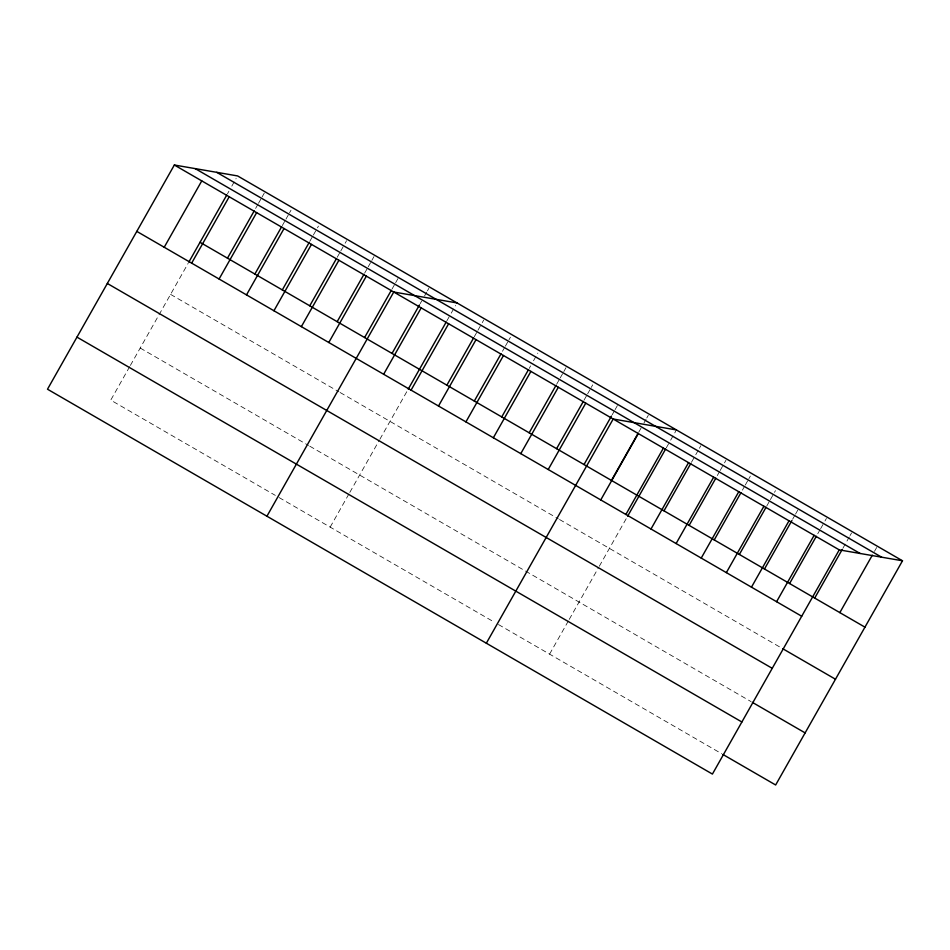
<?xml version="1.0" encoding="UTF-8"?>
<svg xmlns="http://www.w3.org/2000/svg" width="950" height="950" viewBox="0 0 950 950"><rect width="100%" height="100%" fill="white"/><g stroke="black" fill="none" stroke-linecap="round" stroke-linejoin="round"><path stroke-width="0.71" stroke-dasharray="4.75 3.56" d="M129.687 366.641L110.746 400.128L275.31 495.378M130.387 365.406L188.112 263.376M227.477 193.8L228.914 191.247M231.812 186.141L236.134 178.481M255.621 208.394L257.794 204.571M258.507 203.288L261.404 198.182M262.129 196.911L264.29 193.088M282.328 225.554L285.214 220.447M285.938 219.165L288.824 214.059M289.548 212.788L290.997 210.235M309.759 241.419L312.645 236.324M313.369 235.042L318.428 226.112M337.191 257.296L340.076 252.189M340.801 250.919L344.411 244.542M345.123 243.259L346.572 240.706M364.61 273.173L367.508 268.066M368.22 266.796L371.117 261.689M371.83 260.407L374.003 256.583M392.041 289.049L394.927 283.943M395.651 282.673L399.261 276.284M420.197 303.644L421.634 301.103M424.519 295.996L426.692 292.161M427.417 290.89L428.854 288.337M330.161 527.131L349.101 493.644M349.802 492.409L379.145 440.551M379.869 439.268L407.526 390.379M446.892 320.803L450.502 314.414M451.226 313.144L455.561 305.484M474.323 336.68L477.209 331.574M477.933 330.291L481.543 323.914M482.267 322.632L483.716 320.079M502.479 351.274L504.64 347.451M505.364 346.168L508.25 341.062M508.974 339.791L510.423 337.238M529.186 368.422L530.622 365.881M533.508 360.774L537.842 353.115M556.605 384.299L559.491 379.192M560.215 377.922L563.112 372.816M563.825 371.545L565.998 367.709M584.036 400.176L586.922 395.069M587.646 393.799L590.532 388.692M591.256 387.41L592.705 384.857M612.18 414.782L614.353 410.946M615.078 409.676L618.688 403.287M638.887 431.929L641.06 428.106M643.946 422.999L646.107 419.164M646.831 417.893L648.28 415.34M549.587 654.134L568.528 620.647M569.228 619.412L598.571 567.554M599.296 566.271L626.953 517.382M666.318 447.806L669.928 441.418M670.653 440.147L675.711 431.217M691.434 462.341L695.044 455.964M695.768 454.682L698.654 449.576M699.378 448.305L700.827 445.752M717.274 475.606L719.447 471.782M720.171 470.499L723.781 464.122M724.506 462.84L725.943 460.287M742.401 490.141L744.562 486.317M745.287 485.034L748.172 479.94M748.897 478.657L750.346 476.104M766.793 505.958L769.678 500.852M770.403 499.581L775.461 490.639M792.633 519.222L794.806 515.399M795.53 514.116L799.14 507.739M817.76 533.758L819.921 529.934M820.646 528.651L824.256 522.274M824.98 521.004L826.417 518.451M842.876 548.304L849.371 536.809M850.096 535.539L851.544 532.986M874.487 551.356L876.66 547.521M170.572 294.381L338.877 391.792M340.124 392.516L558.291 518.795M559.538 519.519L781.482 647.983M140.208 348.044L308.512 445.455M309.759 446.179L751.117 701.646M279.051 497.539L494.724 622.381M498.465 624.542L721.656 753.718"/><path stroke-width="1.43" d="M902.5 560.785L237.583 175.928L174.349 165.015L47.5 389.215L712.417 774.072L839.254 549.872L902.5 560.785L775.651 784.985L722.903 754.454M164.219 247.261L201.768 180.892M188.812 262.141L226.753 195.071M191.651 263.138L229.199 196.769M227.466 258.174L254.184 210.947M219.082 279.015L256.631 212.646M254.885 274.051L281.604 226.824M246.501 294.892L284.05 228.523M282.316 289.928L309.035 242.701M273.933 310.757L311.481 244.399M309.747 305.805L336.466 258.578M301.364 326.634L338.912 260.264M337.179 321.67L363.886 274.455M328.783 342.511L366.344 276.141M364.598 337.547L391.317 290.332M266.926 516.218L393.763 292.018L457.009 302.931M392.029 353.424L419.473 304.926M383.646 374.264L421.194 307.895M408.227 389.144L446.179 322.074M411.077 390.141L448.626 323.772M446.88 385.178L473.599 337.951M438.496 406.018L476.045 339.649M474.311 401.054L501.03 353.827M465.928 421.895L503.476 355.526M501.742 416.931L528.461 369.704M493.359 437.76L530.908 371.402M529.174 432.796L555.881 385.581M520.778 453.637L558.327 387.267M556.593 448.673L583.312 401.458M548.209 469.514L585.758 403.144M584.024 464.55L611.467 416.053M486.341 643.221L613.189 419.021L676.424 429.934M611.456 480.427L638.174 433.2M600.756 499.926L638.305 433.568M625.872 514.472L663.421 448.103M627.653 516.147L665.594 449.077M650.999 529.008L688.548 462.638M664.002 510.839L690.721 463.624M676.115 543.543L713.664 477.185M689.118 525.386L715.837 478.159M701.231 558.089L738.779 491.72M714.234 539.921L740.953 492.694M726.358 572.624L763.907 506.255M739.361 554.456L766.068 507.241M751.474 587.159L789.023 520.802M764.477 569.003L791.92 520.505M776.589 601.706L814.138 535.337M789.592 583.538L816.311 536.311M814.708 598.072L842.151 549.575M839.836 612.619L872.326 555.18M216.719 172.33L881.636 557.187M195.213 168.613L860.13 553.482M174.349 165.015L839.254 549.872M200.034 242.297L864.951 627.154M136.8 231.384L801.705 616.241M782.729 648.707L835.489 679.238M107.326 283.468L772.243 668.325M752.376 702.371L805.125 732.901M76.962 337.131L741.879 721.988"/></g></svg>
